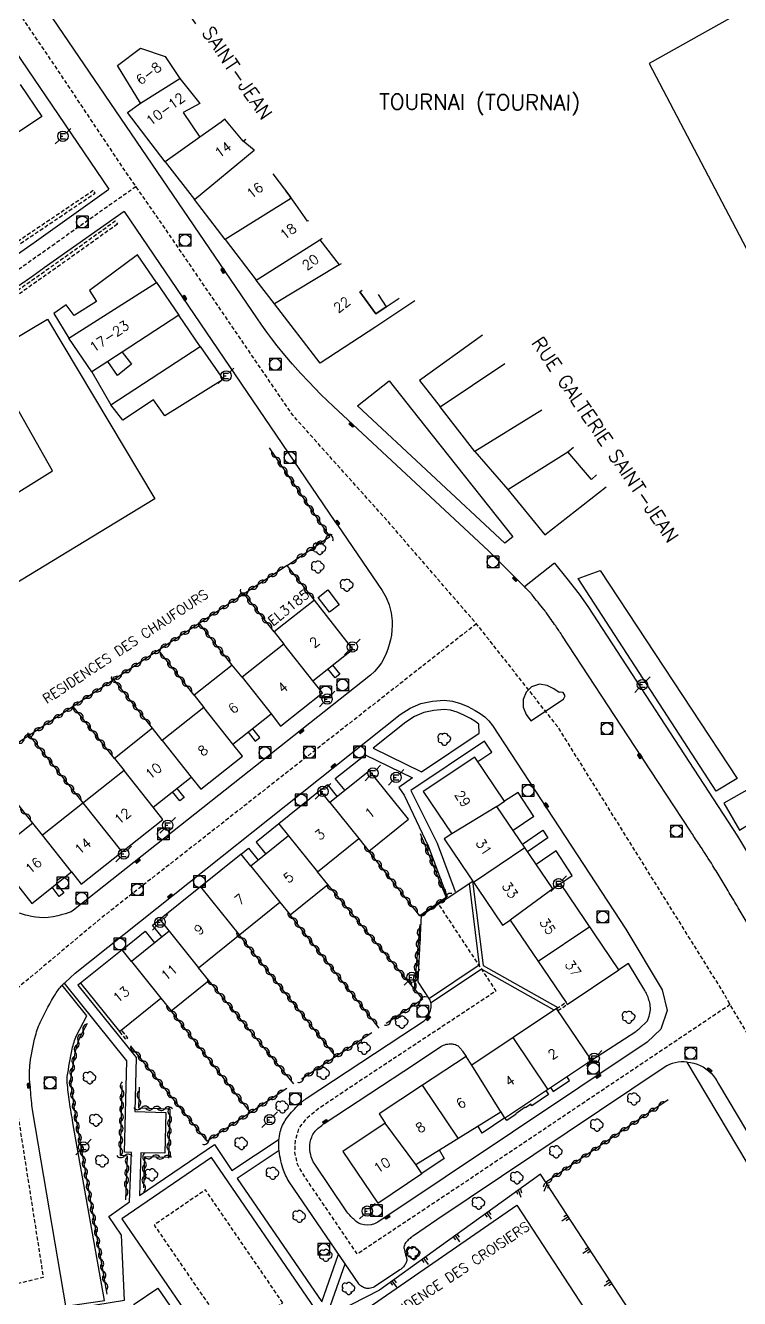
# Model space of a CAD drawing. Header units: millimetres. Extents: x 80999 to 82003, y 144000 to 145000.
# Drawn here: x 81401.1 to 81492.9, y 144109.5 to 144273.3 of the extents above; entities that cross this region are included whole.
import ezdxf
from ezdxf.enums import TextEntityAlignment as Align

# ---------------------------------------------------------------- set-up
doc = ezdxf.new("R2010")
doc.units = ezdxf.units.MM
doc.linetypes.add('DASHED', pattern=[0.75, 0.5, -0.25])
doc.layers.get('0').update_dxf_attribs({"linetype": 'CONTINUOUS'})
for name, color, linetype in [('W0001', 6, 'DASHED'), ('W0008', 7, 'CONTINUOUS'), ('W0100', 7, 'CONTINUOUS'), ('W0112', 1, 'DASHED'), ('W0211', 2, 'CONTINUOUS'), ('W0300', 7, 'CONTINUOUS'), ('W0310', 3, 'CONTINUOUS'), ('W0400', 7, 'CONTINUOUS'), ('W0420', 7, 'CONTINUOUS'), ('W0471', 7, 'CONTINUOUS'), ('W0980', 7, 'CONTINUOUS'), ('W0984', 7, 'CONTINUOUS'), ('W0989', 7, 'CONTINUOUS'), ('W0991', 7, 'CONTINUOUS'), ('W1102', 7, 'CONTINUOUS')]:
    doc.layers.add(name, color=color, linetype=linetype)
doc.styles.get("Standard").update_dxf_attribs({"font": 'romans.shx', "width": 0.85})

# ---------------------------------------------------------------- blocks, each defined once
blk = doc.blocks.new('T420')
for p, q in [((0.75, 0.75), (-0.75, 0.75)), ((-0.75, 0.75), (-0.75, -0.75)), ((0.75, 0.75), (0.75, -0.75)), ((0.75, -0.75), (-0.75, -0.75))]:
    blk.add_line(p, q)
blk.add_ellipse((0, 0), major_axis=(-0.53, 0.53), ratio=1, start_param=3.926991, end_param=10.210176)
blk = doc.blocks.new('T400')
for p, q in [((-0.15, 0.3), (0.15, 0.3)), ((-0.15, -0.25), (-0.15, 0.3)), ((-0.15, 0.15), (0.15, 0.15)), ((-0.15, 0), (0.15, 0)), ((0.15, 0.3), (0.15, -0.25)), ((-0.15, -0.15), (0.15, -0.15)), ((-0.15, -0.25), (-0.15, -0.3)), ((-0.15, -0.3), (0.15, -0.3)), ((0.15, -0.3), (0.15, -0.25))]:
    blk.add_line(p, q)
blk = doc.blocks.new('T471')
for p, q in [((-0.333334, 0.333334), (-0.333334, -0.333334)), ((-0.333334, 0.333334), (0.333334, 0.333334)), ((-0.333334, 0), (0, 0)), ((0.500001, 0.500001), (1.000002, 1.000002)), ((-0.500001, -0.500001), (-1.000002, -1.000002)), ((-0.333334, -0.333334), (0.333334, -0.333334))]:
    blk.add_line(p, q)
blk.add_ellipse((0, 0), major_axis=(0.471405, 0.471405), ratio=1, start_param=5.4977871438, end_param=11.780972451)
blk = doc.blocks.new('T300')
for p, q in [((-0.8, 0.51), (-0.86, 0.34)), ((-0.86, 0.34), (-0.86, 0.17)), ((-0.86, 0.17), (-0.74, 0.06)), ((-0.69, 0.63), (-0.8, 0.51)), ((-0.8, -0.06), (-0.74, 0.06)), ((-0.74, 0.06), (-0.69, 0.11)), ((-0.57, 0.69), (-0.69, 0.63)), ((-0.46, 0.69), (-0.57, 0.69)), ((-0.29, 0.63), (-0.46, 0.69)), ((-0.29, 0.63), (-0.17, 0.74)), ((-0.23, 0.57), (-0.29, 0.63)), ((-0.17, 0.74), (-0.06, 0.8)), ((-0.06, 0.8), (0.06, 0.8)), ((0.06, 0.8), (0.23, 0.74)), ((0.23, 0.74), (0.34, 0.63)), ((0.34, 0.63), (0.4, 0.51)), ((0.46, 0.46), (0.34, 0.46)), ((0.4, 0.51), (0.4, 0.46)), ((0.57, 0.4), (0.46, 0.46)), ((0.57, 0.4), (0.69, 0.29)), ((0.69, 0.29), (0.74, 0.17)), ((0.74, 0.06), (0.69, -0.17)), ((0.74, 0.17), (0.74, 0.06)), ((-0.8, -0.17), (-0.8, -0.06)), ((-0.8, -0.23), (-0.8, -0.17)), ((-0.74, -0.34), (-0.8, -0.23)), ((-0.69, -0.4), (-0.74, -0.34)), ((-0.51, -0.46), (-0.69, -0.4)), ((-0.4, -0.46), (-0.51, -0.46)), ((-0.4, -0.46), (-0.34, -0.46)), ((-0.34, -0.46), (-0.34, -0.4)), ((-0.34, -0.51), (-0.34, -0.46)), ((-0.29, -0.63), (-0.34, -0.51)), ((-0.17, -0.74), (-0.29, -0.63)), ((-0.06, -0.8), (-0.17, -0.74)), ((0.06, -0.8), (-0.06, -0.8)), ((0.17, -0.74), (0.06, -0.8)), ((0.23, -0.69), (0.17, -0.74)), ((0.29, -0.46), (0.23, -0.46)), ((0.29, -0.63), (0.23, -0.69)), ((0.46, -0.4), (0.29, -0.46)), ((0.34, -0.51), (0.29, -0.63)), ((0.34, -0.51), (0.34, -0.46)), ((0.57, -0.34), (0.46, -0.4)), ((0.63, -0.29), (0.57, -0.34)), ((0.69, -0.17), (0.63, -0.29))]:
    blk.add_line(p, q)
blk = doc.blocks.new('t310o')
at = {"color": 0, "linetype": 'Continuous'}
for centre, start, end in [((-0.5, 0.38), 216.8699, 323.1304), ((0.5, -0.37), 36.8699, 143.1303)]:
    blk.add_arc(centre, 0.625, start, end, dxfattribs=at)
blk = doc.blocks.new('t211o')
at = {"color": 0, "linetype": 'Continuous'}
for p, q in [((-0.29, 0.5), (-0.29, 0)), ((0, 1), (0, 0)), ((0.29, 0.5), (0.29, 0))]:
    blk.add_line(p, q, dxfattribs=at)

msp = doc.modelspace()

# ---------------------------------------------------------------- linework, layer by layer
at = {"layer": 'W0001', "flags": 128}
for points in [[(81582.16, 144000), (81582.16, 144000), (81577.27, 144009.41), (81569.66, 144017.67), (81562.22, 144027.95), (81537.26, 144071.23), (81507.14, 144121.32), (81490.04, 144150.2), (81469.61, 144183), (81459.09, 144196.33), (81447.57, 144209.65), (81435.46, 144223.18), (81419.52, 144246.52), (81414.13, 144254.27), (81404.79, 144268.28), (81390.3, 144289.56), (81382.31, 144302.98), (81379.35, 144307.87)], [(81415.31, 144252.58), (81410.05, 144248.89), (81399.99, 144241.75), (81394.27, 144237.95), (81383.53, 144231.21), (81377.31, 144228.14), (81370.79, 144227.31), (81366.46, 144223.09)], [(81459.09, 144196.33), (81410.78, 144158.42), (81399.75, 144149.18), (81387.73, 144139.49), (81396.37, 144110.53), (81403.42, 144112.27), (81400.14, 144133.22), (81399.61, 144138.66), (81398.95, 144148.53)], [(81491.74, 144147.34), (81457.74, 144124.54), (81443.77, 144115.23), (81437.02, 144125.16), (81436.08, 144126.78), (81435.75, 144128.28), (81435.81, 144129.78), (81436.3, 144131.44), (81437.37, 144132.82), (81438.96, 144134.1), (81444.24, 144137.63), (81461.61, 144149.11), (81454.22, 144160.28)]]:
    msp.add_lwpolyline(points, dxfattribs=at)
msp.add_lwpolyline([(81434.18, 144108.97), (81424.24, 144123.48), (81417.64, 144118.96), (81427.58, 144104.45)], close=True, dxfattribs=at)
at = {"layer": 'W0008'}
for p, q in [((81469.13, 144204.15), (81470.71, 144202.17)), ((81470.71, 144202.17), (81472.29, 144200.14)), ((81472.29, 144200.14), (81473.43, 144198.56)), ((81465.5, 144184.67), (81466.07, 144183.84))]:
    msp.add_line(p, q, dxfattribs=at)
for points in [[(81469.13, 144204.15), (81465.28, 144201.1), (81460.66, 144205.72), (81440.72, 144224.29), (81439.9, 144225.07), (81439.09, 144225.85), (81438.3, 144226.65), (81437.52, 144227.47), (81436.48, 144228.6), (81435.45, 144229.75), (81434.44, 144230.91), (81433.47, 144232.1), (81432.78, 144232.98), (81432.12, 144233.87), (81431.47, 144234.77), (81430.84, 144235.68), (81389.79, 144296), (81389.77, 144296.04)], [(81384.29, 144292.76), (81384.32, 144292.73), (81411.83, 144252.27)], [(81413.78, 144249.4), (81440.9, 144209.51)], [(81441.28, 144208.96), (81446.97, 144200.62), (81447.49, 144199.73), (81447.88, 144198.77), (81448.14, 144197.76), (81448.26, 144196.73), (81448.27, 144196.11), (81448.23, 144195.49), (81448.15, 144194.88), (81448.04, 144194.27), (81447.88, 144193.67), (81447.69, 144193.08), (81447.47, 144192.51), (81447.22, 144191.94), (81446.88, 144191.32), (81446.47, 144190.74), (81445.99, 144190.21), (81445.46, 144189.74), (81407.27, 144159.48), (81406.95, 144159.27), (81406.59, 144159.12), (81406.23, 144159.01), (81405.87, 144158.91), (81405.26, 144158.76), (81404.64, 144158.63), (81404.02, 144158.55), (81403.39, 144158.51), (81402.88, 144158.52), (81402.37, 144158.57), (81401.87, 144158.66), (81401.37, 144158.78)], [(81473.43, 144198.56), (81492.68, 144169.02), (81540.1, 144089.72), (81535.94, 144087.32), (81537.07, 144085.4), (81544.02, 144084.75)], [(81466.07, 144183.84), (81470.28, 144186.63), (81470.48, 144187.06), (81470.23, 144187.47), (81469.86, 144187.54), (81469.73, 144187.47), (81469.04, 144187.95), (81468.2, 144188.39), (81467.19, 144188.55), (81466.18, 144188.22), (81465.47, 144187.52), (81465.1, 144186.59), (81465.1, 144185.59), (81465.5, 144184.67)], [(81406.18, 144150.19), (81407.48, 144151.37), (81449.28, 144184.64), (81450.56, 144185.48), (81451.96, 144186.06), (81453.44, 144186.39), (81454.94, 144186.5), (81456, 144186.39), (81457.03, 144186.09), (81458, 144185.67), (81458.92, 144185.18), (81459.55, 144184.8), (81460.15, 144184.36), (81460.7, 144183.85), (81461.17, 144183.26), (81478.29, 144157.02), (81482.99, 144149.23), (81483.64, 144146.56), (81482.79, 144144.16), (81481.04, 144142.49), (81446.4, 144119.33), (81446, 144119.12), (81445.56, 144118.99), (81445.11, 144118.94), (81444.65, 144118.97), (81444.28, 144119.06), (81443.93, 144119.22), (81443.61, 144119.43), (81443.34, 144119.7)], [(81486.18, 144139.92), (81486.61, 144139.88), (81487.04, 144139.79), (81487.46, 144139.67), (81487.86, 144139.51), (81488.25, 144139.31), (81488.61, 144139.08), (81488.95, 144138.81), (81489.27, 144138.52), (81489.55, 144138.2), (81489.8, 144137.86), (81490.02, 144137.5), (81490.24, 144137.14), (81531.17, 144068.38)]]:
    msp.add_lwpolyline(points, dxfattribs=at)
at = {"layer": 'W0008', "flags": 128}
for points in [[(81383.16, 144233.06), (81394.32, 144240.1), (81396.88, 144241.74), (81399.63, 144243.6), (81402.2, 144245.41), (81411.83, 144252.27)], [(81440.59, 144191.01), (81441.52, 144189.84), (81440.91, 144189.37), (81439.99, 144190.53)], [(81429.72, 144182.39), (81430.64, 144181.23), (81431.23, 144181.69), (81430.31, 144182.86)], [(81459.28, 144178.59), (81461.08, 144179.8), (81460.14, 144181.24), (81450.66, 144174.89), (81454.06, 144168.12), (81456.37, 144161.89)], [(81440.92, 144176.41), (81444.76, 144179.48), (81450.87, 144176.49), (81449.09, 144175.25), (81449.78, 144174.27), (81452.9, 144167.75), (81455.34, 144161.21)], [(81420.58, 144175.15), (81421.5, 144173.99), (81420.93, 144173.53), (81420, 144174.7)], [(81438.99, 144174.87), (81439.94, 144175.64)], [(81439.93, 144175.66), (81441.19, 144174.08)], [(81440.9, 144176.43), (81442.16, 144174.86)], [(81466.48, 144171.53), (81464.45, 144174.64), (81462.72, 144173.49)], [(81433.68, 144170.6), (81430.75, 144168.24), (81431.99, 144166.7)], [(81466.48, 144171.53), (81463.82, 144169.73)], [(81465.01, 144167.98), (81467.63, 144169.76), (81468.28, 144168.77), (81465.67, 144167)], [(81428.83, 144166.7), (81429.79, 144167.47), (81431.03, 144165.93)], [(81469.89, 144162.9), (81471.42, 144163.95), (81469.36, 144167.12), (81466.78, 144165.37)], [(81405.08, 144162.87), (81406.01, 144161.71), (81405.43, 144161.25), (81404.51, 144162.42)], [(81458.16, 144162.89), (81459.44, 144152.39), (81453.04, 144148.1)], [(81458.6, 144163.2), (81459.96, 144152.36), (81469.56, 144146.94)], [(81417.4, 144157.56), (81418.64, 144156.01)], [(81417.43, 144157.53), (81418.37, 144158.29)], [(81413.51, 144154.38), (81416.49, 144156.78)], [(81416.48, 144156.79), (81417.7, 144155.26)], [(81469.09, 144146.63), (81459.75, 144151.9), (81453.26, 144147.55)], [(81406.3, 144108.36), (81406.41, 144108.38), (81406.46, 144108.11), (81413.82, 144109.28), (81413.43, 144117.67), (81411.81, 144120.07), (81414.49, 144121.95), (81414.73, 144128.31), (81413.83, 144128.36), (81414.11, 144140.11), (81406.09, 144150.11)], [(81408.17, 144150.09), (81407.84, 144149.85), (81415.32, 144140.52), (81415.14, 144133.56), (81419.16, 144133.43), (81419, 144128.19), (81415.93, 144128.26), (81415.75, 144122.78), (81425.4, 144129.32), (81427.64, 144125.98), (81433.7, 144130.03)], [(81486.18, 144139.92), (81485.79, 144139.96), (81485.41, 144139.95), (81485.02, 144139.92), (81484.64, 144139.84), (81484.27, 144139.74), (81483.91, 144139.6), (81483.57, 144139.43), (81483.24, 144139.23)], [(81468.6, 144136.65), (81468.94, 144136.13), (81471.06, 144137.56), (81470.72, 144138.07)], [(81468.01, 144136.26), (81468.36, 144135.75), (81466.23, 144134.32), (81466.09, 144134.5), (81465.41, 144134.05), (81465.36, 144134.13), (81464.14, 144133.29), (81464.18, 144133.22), (81462.98, 144132.42), (81462.76, 144132.75), (81459.83, 144130.8), (81459.27, 144131.71)], [(81433.72, 144128.56), (81428.31, 144124.97), (81439.22, 144109.1), (81441.37, 144115.22)], [(81454.29, 144128.62), (81454.96, 144127.53), (81452.05, 144125.61)], [(81402.51, 144082.05), (81411.32, 144087.97), (81426.47, 144098.65), (81426.72, 144098.31), (81440.26, 144107.56), (81440.07, 144107.86), (81442.22, 144113.97)]]:
    msp.add_lwpolyline(points, dxfattribs=at)
for points in [[(81413.78, 144249.4), (81403.51, 144242.12, 0.000294), (81402.55, 144241.44, -0.000311), (81401.65, 144240.79, -0.006152), (81400.79, 144240.21, -0.005947), (81399.9, 144239.62), (81388.39, 144232.27, -0.00667), (81388.14, 144232.12, -0.000565), (81385.21, 144230.36, -0.000399), (81383.72, 144229.47, -0.001008), (81383.13, 144229.12, -0.006225), (81382.08, 144228.52, -0.005647), (81380.91, 144227.88), (81374.27, 144224.37), (81368.07, 144221.33)], [(81535.94, 144087.32), (81520.71, 144112.85), (81497.03, 144152.67), (81492.75, 144159.8, -0.001909), (81491.6, 144161.73, 0.00212), (81490.56, 144163.48, 0.005742), (81489.5, 144165.2, 0.003954), (81487.91, 144167.68, 0.000059), (81486.9, 144169.21, 0.000219), (81486.63, 144169.63), (81479.47, 144180.54), (81470.08, 144194.87, 0.00653), (81469.28, 144196.05, 0.004525), (81468.09, 144197.72, 0.011459), (81467.79, 144198.12, 0.002274), (81466.23, 144200.08, 0.01687), (81465.98, 144200.37, 0.00615), (81465.26, 144201.12)], [(81483.24, 144139.23), (81454.01, 144119.64), (81450.98, 144117.58, 0.024593), (81450.67, 144117.35, 0.014951), (81450.21, 144116.94, 0.10701), (81449.82, 144116.37, 0.159503), (81449.78, 144115.9, 0.003301), (81449.87, 144115.57, 0.002479), (81449.98, 144115.13, 0.0028), (81450.05, 144114.89, -0.00345), (81450.11, 144114.69, -0.134326), (81450.11, 144114.28, -0.099607), (81449.86, 144113.8, -0.032951), (81449.52, 144113.42, -0.047121), (81449.25, 144113.2), (81445.96, 144111.02, -0.05108), (81445.8, 144110.94, -0.024188), (81445.46, 144110.82, -0.091576), (81445.1, 144110.79, -0.073502), (81444.68, 144110.89, -0.062616), (81444.23, 144111.13, -0.087198), (81443.97, 144111.4), (81435.02, 144124.54, -0.07404), (81434.2, 144126.26, -0.054035), (81433.69, 144128.81, -0.082788), (81433.86, 144130.94, -0.096439), (81434.64, 144132.61, -0.036042), (81436.06, 144134.29, -0.053388), (81437.21, 144135.24), (81449.51, 144143.37), (81452.38, 144145.25, 0.048042), (81452.43, 144145.29, 0.009126), (81452.67, 144145.53, 0.083648), (81452.92, 144145.92, 0.040308), (81453.24, 144146.81, 0.089926), (81453.27, 144147.24, 0.057331), (81453.13, 144147.91), (81451.61, 144150.26), (81452.04, 144158.84), (81458.61, 144163.19)], [(81401.37, 144158.78, -0.037161), (81400.31, 144159.1, -0.039429)], [(81473.87, 144140.17), (81479.57, 144143.88, 0.046272), (81480.01, 144144.22), (81481.09, 144145.26), (81481.29, 144145.82, 0.146297), (81481.38, 144147.54), (81481.33, 144147.73, 0.075959), (81480.76, 144149.13), (81478.66, 144152.61), (81477.42, 144151.8)], [(81406.31, 144108.3), (81402.05, 144133.54, -0.015357), (81401.9, 144134.66, -0.006339), (81401.64, 144137.38, -0.05098), (81401.7, 144139.81, -0.034543), (81402.38, 144143.32, -0.04602), (81403.1, 144145.28, -0.024839), (81404.94, 144148.68, -0.052448), (81405.82, 144149.84, -0.018708), (81406.18, 144150.19, -0.001717)], [(81406.27, 144108.51), (81411.24, 144109.27), (81407.2, 144132.1, -0.007824), (81406.76, 144134.83, -0.008856), (81406.45, 144137.26, -0.064121), (81406.47, 144138.06, -0.014202), (81407.1, 144141.61, -0.052995), (81407.67, 144143.37), (81408.99, 144145.89), (81405.81, 144149.82)], [(81443.34, 144119.7, -0.073758), (81442.32, 144120.8), (81438.22, 144126.93, -0.078275), (81437.85, 144127.72, -0.056431), (81437.65, 144128.92, -0.116219), (81437.9, 144130.29, -0.116061), (81438.74, 144131.41, -0.005652), (81439.35, 144131.91, -0.022157), (81439.51, 144132.03), (81451.25, 144139.75), (81454.53, 144141.92, -0.086), (81455.21, 144142.22, -0.084725), (81455.95, 144142.27, -0.079786), (81456.52, 144142.12, -0.10607), (81456.89, 144141.85, -0.011048), (81457.19, 144141.5, -0.025525), (81457.31, 144141.34), (81457.75, 144140.67)], [(81531.09, 144000), (81531.65, 144000.48), (81552.97, 144018.58), (81551.48, 144020), (81552.29, 144020.84, 0.050591), (81552.75, 144021.53, 0.042832), (81553.55, 144023.39, 0.077116), (81553.73, 144024.5, 0.065439), (81553.51, 144026.32, 0.069792), (81552.86, 144027.92), (81550.82, 144031.41), (81486.19, 144139.92)]]:
    msp.add_lwpolyline(points, format="xyb", dxfattribs=at)
for points in [[(81443.79, 144224.37), (81447.85, 144227.59), (81452.41, 144221.83), (81463.75, 144207.53), (81462.75, 144206.71)], [(81459.39, 144183.42), (81458.88, 144183.79), (81458.32, 144184.13), (81457.47, 144184.58), (81456.62, 144184.95), (81455.77, 144185.2), (81454.92, 144185.29), (81453.61, 144185.19), (81452.33, 144184.9), (81451.12, 144184.4), (81449.99, 144183.67), (81445.81, 144180.34), (81452.03, 144177.26), (81459.46, 144182.26)], [(81438.35, 144108.19), (81425.02, 144127.65), (81413.47, 144119.74), (81426.8, 144100.28)], [(81425.77, 144099.65), (81416.64, 144093.21), (81416.32, 144103.57), (81415.3, 144103.52), (81415.06, 144108.78), (81418.11, 144110.85)]]:
    msp.add_lwpolyline(points, close=True, dxfattribs=at)
at = {"layer": 'W0100'}
for p, q in [((81412.92, 144268.17), (81415.87, 144270.4)), ((81415.87, 144270.4), (81419.05, 144269.34)), ((81419.05, 144269.34), (81420.93, 144266.5)), ((81415.88, 144263.31), (81412.92, 144268.17)), ((81400.4, 144265.72), (81403.19, 144261.6)), ((81415.88, 144263.31), (81420.93, 144266.5)), ((81420.93, 144266.5), (81423.51, 144263.3)), ((81414.2, 144262.12), (81415.88, 144263.31)), ((81419.07, 144255.78), (81414.2, 144262.12)), ((81423.51, 144263.3), (81421.38, 144262.11)), ((81421.38, 144262.11), (81423.51, 144258.96)), ((81403.19, 144261.6), (81392.81, 144254.68)), ((81426.25, 144260.9), (81423.51, 144258.96)), ((81426.75, 144261.26), (81426.25, 144260.9)), ((81429.1, 144258.42), (81426.75, 144261.26)), ((81423.51, 144258.96), (81419.07, 144255.78)), ((81429.1, 144258.42), (81429.44, 144258.69)), ((81422.81, 144250.91), (81430.52, 144257.26)), ((81430.52, 144257.26), (81429.1, 144258.42)), ((81430.54, 144257.27), (81430.52, 144257.26)), ((81419.07, 144255.78), (81422.81, 144250.91)), ((81432.91, 144254.24), (81435.2, 144251.18)), ((81426.77, 144245.76), (81422.81, 144250.91)), ((81434.97, 144250.89), (81426.77, 144245.76)), ((81435.2, 144251.18), (81434.97, 144250.89)), ((81435.87, 144250.29), (81435.2, 144251.18)), ((81437.37, 144248.12), (81435.87, 144250.29)), ((81437.5, 144248.2), (81437.37, 144248.12)), ((81426.77, 144245.76), (81430.77, 144240.56)), ((81430.77, 144240.56), (81438.97, 144245.74)), ((81438.97, 144245.74), (81439.24, 144245.94)), ((81438.97, 144245.74), (81441.44, 144242.53)), ((81415.5, 144243.79), (81409.31, 144239.22)), ((81417.94, 144240.24), (81415.5, 144243.79)), ((81441.44, 144242.53), (81433.13, 144237.49)), ((81441.44, 144242.53), (81441.72, 144242.71)), ((81433.13, 144237.49), (81430.77, 144240.56)), ((81406.69, 144233.08), (81417.94, 144240.24)), ((81409.31, 144239.22), (81410.23, 144237.82)), ((81417.94, 144240.24), (81420.82, 144236.04)), ((81444.11, 144239.05), (81446.15, 144236.2)), ((81406.33, 144237.38), (81404.73, 144236.27)), ((81407.37, 144236), (81406.33, 144237.38)), ((81410.23, 144237.82), (81407.37, 144236)), ((81438.99, 144229.86), (81433.13, 144237.49)), ((81451.15, 144237.89), (81446.16, 144234.55)), ((81447.5, 144237.11), (81449.16, 144238.23)), ((81404.73, 144236.27), (81406.69, 144233.08)), ((81420.82, 144236.04), (81413.51, 144231.27)), ((81423.58, 144232.01), (81420.82, 144236.04)), ((81446.15, 144236.2), (81447.5, 144237.11)), ((81446.16, 144234.55), (81438.99, 144229.86)), ((81409.63, 144228.74), (81406.69, 144233.08)), ((81459.89, 144233.45), (81451.75, 144227.63)), ((81413.51, 144231.27), (81411.67, 144230.07)), ((81412.05, 144224.49), (81423.58, 144232.01)), ((81423.58, 144232.01), (81426.51, 144227.75)), ((81411.67, 144230.07), (81409.63, 144228.74)), ((81454.43, 144224.25), (81462.75, 144229.84)), ((81409.63, 144228.74), (81412.05, 144224.49)), ((81426.51, 144227.75), (81419.01, 144223.08)), ((81451.75, 144227.63), (81454.43, 144224.25)), ((81413.62, 144222.53), (81412.05, 144224.49)), ((81417.57, 144225.16), (81413.62, 144222.53)), ((81419.01, 144223.08), (81417.57, 144225.16)), ((81458.87, 144218.48), (81454.43, 144224.25)), ((81467.5, 144223.8), (81458.87, 144218.48)), ((81458.87, 144218.48), (81463.14, 144213.6)), ((81463.14, 144213.6), (81470.84, 144218.46)), ((81470.84, 144218.46), (81471.59, 144219.06)), ((81473.87, 144214.91), (81470.84, 144218.46)), ((81474.52, 144215.48), (81473.87, 144214.91)), ((81463.14, 144213.6), (81467.89, 144207.79)), ((81467.89, 144207.79), (81475.77, 144213.95)), ((81472.19, 144202.14), (81475.01, 144203.19)), ((81489.94, 144174.79), (81472.19, 144202.14))]:
    msp.add_line(p, q, dxfattribs=at)
for points in [[(81496.01, 144276.69), (81481.29, 144268.42), (81509.8, 144214.12), (81551.79, 144236.14), (81556.96, 144226.33), (81559.94, 144227.86), (81560.73, 144226.32), (81561.28, 144226.6), (81562.24, 144224.66), (81572.99, 144230.32), (81571.4, 144233.68), (81563.03, 144229.54), (81557.48, 144239.61), (81552.22, 144237.06), (81548.84, 144243.67), (81556.93, 144247.7), (81564.04, 144232.92), (81611.34, 144256.62), (81601.45, 144276.22), (81554.6, 144252.66), (81554.6, 144252.15), (81546.53, 144248.03), (81507.73, 144323.42)], [(81435.21, 144251.19), (81435.2, 144251.18), (81434.57, 144252.03)], [(81435.89, 144250.31), (81435.87, 144250.29), (81435.2, 144251.18), (81435.21, 144251.19)], [(81446.46, 144238.71), (81447.5, 144237.11), (81446.15, 144236.2), (81444.11, 144239.05), (81444.38, 144239.26)], [(81403.94, 144235.52), (81417.75, 144212.43), (81396.57, 144199.54), (81391.4, 144207.83), (81404.56, 144216.03), (81396.13, 144230.91), (81403.94, 144235.52)], [(81413.51, 144231.27), (81414.71, 144229.72), (81412.91, 144228.3), (81411.67, 144230.07)], [(81475.01, 144203.19), (81492.62, 144176.42), (81489.94, 144174.79)], [(81502.09, 144175.46), (81500.28, 144178.56), (81490.91, 144173.26), (81492.93, 144169.79), (81502.09, 144175.46)]]:
    msp.add_lwpolyline(points, dxfattribs=at)
at = {"layer": 'W0100', "flags": 128}
for points in [[(81439.96, 144200.69), (81441.45, 144198.78), (81440.21, 144197.81), (81438.72, 144199.72)], [(81434.32, 144193.72), (81428.94, 144189.45), (81427.69, 144191.02), (81422.8, 144187.13), (81424.04, 144185.57), (81418.67, 144181.31), (81417.42, 144182.88), (81412.54, 144179), (81413.78, 144177.44), (81403.28, 144169.12), (81402.04, 144170.68), (81396.93, 144166.63), (81401.9, 144160.35), (81407.02, 144164.41), (81408.26, 144162.83), (81418.76, 144171.16), (81417.52, 144172.72), (81422.4, 144176.6), (81423.65, 144175.03), (81429.02, 144179.28), (81427.77, 144180.85), (81432.67, 144184.74), (81433.91, 144183.17), (81439.3, 144187.43), (81438.06, 144189), (81443.19, 144193.08), (81438.26, 144199.36), (81434.33, 144196.27), (81433.08, 144195.29)]]:
    msp.add_lwpolyline(points, close=True, dxfattribs=at)
for points in [[(81458.89, 144179.17), (81452.24, 144174.74), (81455.93, 144169.29), (81454.92, 144168.64), (81462.44, 144157.53), (81463.43, 144158.19), (81470.61, 144147.61), (81470.78, 144147.35), (81477.42, 144151.8), (81469.89, 144162.9), (81468.9, 144162.23), (81461.73, 144172.82), (81462.72, 144173.49), (81458.89, 144179.18)], [(81408.17, 144150.09), (81413.17, 144143.85), (81418.51, 144148.17), (81419.83, 144146.54), (81424.68, 144150.45), (81423.36, 144152.08), (81433.81, 144160.51), (81435.12, 144158.88), (81439.97, 144162.79), (81438.65, 144164.42), (81443.96, 144168.7), (81445.27, 144167.08), (81450.37, 144171.19), (81445.35, 144177.41), (81440.24, 144173.32), (81438.99, 144174.87), (81433.68, 144170.6), (81434.92, 144169.05), (81430.06, 144165.16), (81428.83, 144166.7), (81418.37, 144158.29), (81419.58, 144156.77), (81414.72, 144152.87), (81413.51, 144154.38), (81408.17, 144150.08)], [(81446.39, 144121.77), (81452.05, 144125.61), (81451.28, 144126.76), (81462.22, 144133.53), (81462.72, 144132.73), (81473.87, 144140.17), (81469.38, 144146.83), (81458.51, 144139.54), (81457.75, 144140.67), (81452.16, 144136.96), (81446.58, 144133.26), (81447.37, 144132.09), (81441.92, 144128.44), (81446.4, 144121.79)]]:
    msp.add_lwpolyline(points, dxfattribs=at)
at = {"layer": 'W0112', "flags": 128}
for points in [[(81409.82, 144252.07), (81386.86, 144236.58), (81387.08, 144236.24), (81410.04, 144251.74)], [(81412.92, 144247.76), (81406.48, 144243.15), (81400.37, 144238.83), (81379.89, 144225.67), (81376.18, 144224.76), (81376.06, 144225.24), (81379.69, 144226.14), (81400.09, 144239.24), (81406.19, 144243.56), (81412.63, 144248.17)]]:
    msp.add_lwpolyline(points, close=True, dxfattribs=at)
for points in [[(81469.38, 144146.83), (81470.61, 144147.61)], [(81469.55, 144146.57), (81470.78, 144147.35)], [(81413.17, 144143.85), (81413.97, 144142.84), (81414.24, 144143.06), (81413.44, 144144.07)]]:
    msp.add_lwpolyline(points, dxfattribs=at)
at = {"layer": 'W0211', "flags": 128}
msp.add_lwpolyline([(81541.94, 144011.2), (81467.35, 144125.51), (81446.61, 144110.58), (81441.17, 144107.79), (81426.81, 144097.6), (81420.67, 144091.83), (81391.19, 144073.41), (81394.34, 144072.38), (81423.27, 144091.76), (81427.85, 144096.33), (81464.28, 144121.53), (81538.29, 144008.1)], dxfattribs=at)
at = {"layer": 'W0310', "flags": 128}
for points in [[(81438.26, 144199.36), (81434.74, 144203.84), (81440.23, 144207.57), (81432.47, 144218.99)], [(81434.74, 144203.84), (81390.85, 144174.9)], [(81433.08, 144195.29), (81429.2, 144200.19)], [(81427.69, 144191.02), (81423.44, 144196.39)], [(81422.8, 144187.13), (81418.2, 144192.93)], [(81417.42, 144182.88), (81412.46, 144189.15)], [(81412.54, 144179), (81407.23, 144185.7)], [(81408.53, 144173.28), (81401.62, 144182)], [(81402.04, 144170.68), (81396.01, 144178.3)], [(81451.86, 144169.35), (81455.21, 144161.12), (81451.82, 144158.77), (81445.27, 144167.08)], [(81451.08, 144149.4), (81439.97, 144162.79)], [(81446.57, 144144.3), (81435.12, 144158.88)], [(81451.81, 144157.65), (81451.08, 144149.4), (81452.17, 144147.97), (81447.49, 144144.88)], [(81441.02, 144140.63), (81428.58, 144156.29)], [(81435.62, 144137.14), (81424.68, 144150.45)], [(81430.05, 144133.46), (81419.83, 144146.54)], [(81445.65, 144143.71), (81436.6, 144137.72)], [(81434.72, 144136.54), (81424.45, 144129.76), (81414.66, 144141.99)], [(81414, 144122.22), (81414.21, 144127.84), (81413.31, 144127.89), (81413.53, 144136.92)], [(81415.72, 144136.69), (81415.65, 144134.05), (81419.68, 144133.91), (81419.48, 144127.67), (81416.42, 144127.75), (81416.28, 144123.75)], [(81483.74, 144135.07), (81468.04, 144124.46)]]:
    msp.add_lwpolyline(points, dxfattribs=at)
msp.add_lwpolyline([(81411.6, 144110.08), (81407.69, 144132.18, -0.007824), (81407.26, 144134.9, -0.008856), (81406.95, 144137.31, -0.064121), (81406.96, 144137.98, -0.014202), (81407.59, 144141.5, -0.052479), (81408.12, 144143.16), (81409.06, 144144.95)], format="xyb", dxfattribs=at)
at = {"layer": 'W1102', "flags": 128}
for points in [[(81438.06, 144189), (81434.32, 144193.72)], [(81428.94, 144189.45), (81432.67, 144184.74)], [(81427.77, 144180.85), (81424.04, 144185.57)], [(81418.67, 144181.31), (81422.4, 144176.6)], [(81417.52, 144172.72), (81413.78, 144177.44)], [(81413.51, 144166.99), (81408.53, 144173.28)], [(81440.24, 144173.32), (81443.96, 144168.7)], [(81461.73, 144172.82), (81455.93, 144169.29)], [(81407.02, 144164.41), (81403.28, 144169.12)], [(81434.92, 144169.05), (81438.65, 144164.42)], [(81465.32, 144167.52), (81458.71, 144163.05)], [(81430.06, 144165.16), (81433.81, 144160.51)], [(81423.59, 144162.49), (81428.58, 144156.29)], [(81468.9, 144162.23), (81463.43, 144158.19)], [(81473.66, 144157.35), (81467.04, 144152.87)], [(81419.58, 144156.77), (81423.36, 144152.08)], [(81414.72, 144152.87), (81418.51, 144148.17)], [(81468.29, 144136.45), (81463.83, 144143.11)], [(81462.22, 144133.53), (81458.51, 144139.54)], [(81456.75, 144130.15), (81452.16, 144136.96)], [(81451.28, 144126.76), (81447.37, 144132.09)]]:
    msp.add_lwpolyline(points, dxfattribs=at)

# ---------------------------------------------------------------- block references
at = {"layer": 'W0211'}
for p, rotation in [((81468.17, 144124.26), 159.3485344174279), ((81464.51, 144123.46), 198.6443177436716), ((81460.45, 144120.54), 215.744775665447), ((81470.9, 144120.07), 123.1230177384635), ((81456.39, 144117.62), 215.7447756655604), ((81473.63, 144115.89), 123.1230177383675), ((81452.33, 144114.7), 215.744775666264), ((81448.27, 144111.78), 215.7447756655724), ((81476.36, 144111.7), 123.1230177384635)]:
    msp.add_blockref('t211o', p, dxfattribs=dict(at, rotation=rotation))
at = {"layer": 'W0300'}
for p in [(81438.95, 144206.01), (81438.72, 144203.63), (81442.44, 144201.29), (81455, 144181.47), (81449.51, 144145.07), (81478.7, 144145.7), (81444.67, 144141.71), (81439.41, 144138.47), (81409.37, 144137.9), (81479.36, 144135.17), (81434.15, 144134.15), (81410.18, 144132.45), (81474.6, 144131.81), (81428.88, 144129.46), (81469.35, 144128.38), (81410.98, 144127.19), (81417.35, 144125.42), (81432.91, 144125.61), (81464.32, 144125.04), (81459.38, 144121.77), (81436.33, 144120.07), (81450.92, 144115.41), (81451.05, 144115.3), (81439.74, 144115.05), (81442.67, 144110.8)]:
    msp.add_blockref('T300', p, dxfattribs=at)
at = {"layer": 'W0310'}
for p, rotation in [((81433.31, 144217.75), 304.2124742566378), ((81434.15, 144216.5), 304.2124742566378), ((81435, 144215.26), 304.2124742566378), ((81435.84, 144214.02), 304.2124742566378), ((81436.68, 144212.78), 304.2124742566378), ((81437.53, 144211.54), 304.2124742566378), ((81438.37, 144210.3), 304.2124742566378), ((81439.21, 144209.06), 304.2124742566378), ((81439.7, 144207.21), 34.21247425681983), ((81440.06, 144207.82), 304.2124742566378), ((81437.22, 144205.53), 34.21247425681983), ((81438.46, 144206.37), 34.21247425681983), ((81435.98, 144204.68), 34.21247425681983), ((81432.23, 144202.19), 213.4042964378076), ((81433.49, 144203.02), 213.4042964378076), ((81435.66, 144202.66), 308.1405198412802), ((81429.73, 144200.54), 213.4042964378076), ((81430.98, 144201.36), 213.4042964378076), ((81436.59, 144201.48), 308.1405198412802), ((81437.52, 144200.3), 308.1405198412802), ((81427.22, 144198.89), 213.4042964378076), ((81428.48, 144199.71), 213.4042964378076), ((81429.36, 144199.99), 128.3961165065431), ((81430.29, 144198.81), 128.3961165065431), ((81424.72, 144197.23), 213.4042964378076), ((81425.97, 144198.06), 213.4042964378076), ((81431.22, 144197.64), 128.3961165065431), ((81422.22, 144195.58), 213.4042964378076), ((81423.47, 144196.41), 213.4042964378076), ((81423.97, 144195.72), 128.3961165065599), ((81432.15, 144196.46), 128.3961165065431), ((81419.71, 144193.93), 213.4042964378076), ((81420.96, 144194.76), 213.4042964378076), ((81424.9, 144194.54), 128.3961165065599), ((81417.21, 144192.28), 213.4042964378076), ((81418.46, 144193.11), 213.4042964378076), ((81425.83, 144193.37), 128.3961165065599), ((81426.76, 144192.19), 128.3961165065599), ((81414.7, 144190.63), 213.4042964378076), ((81415.95, 144191.45), 213.4042964378076), ((81419.07, 144191.84), 128.3961165066206), ((81420, 144190.66), 128.3961165066206), ((81412.2, 144188.98), 213.4042964378076), ((81413.45, 144189.8), 213.4042964378076), ((81420.93, 144189.48), 128.3961165066206), ((81410.95, 144188.15), 213.4042964378076), ((81412.77, 144188.75), 128.3961165066149), ((81413.7, 144187.58), 128.3961165066149), ((81421.86, 144188.31), 128.3961165066206), ((81408.44, 144186.5), 213.4042964378076), ((81409.69, 144187.33), 213.4042964378076), ((81414.63, 144186.4), 128.3961165066149), ((81405.94, 144184.85), 213.4042964378076), ((81407.19, 144185.67), 213.4042964378076), ((81407.88, 144184.88), 128.3961165066164), ((81415.56, 144185.23), 128.3961165066149), ((81416.49, 144184.05), 128.3961165066149), ((81403.43, 144183.2), 213.4042964378076), ((81404.68, 144184.02), 213.4042964378076), ((81408.81, 144183.71), 128.3961165066164), ((81409.74, 144182.53), 128.3961165066164), ((81400.93, 144181.54), 213.4042964378076), ((81402.01, 144181.51), 128.3961165066109), ((81402.18, 144182.37), 213.4042964378076), ((81410.68, 144181.36), 128.3961165066164), ((81402.94, 144180.33), 128.3961165066109), ((81403.87, 144179.16), 128.3961165066109), ((81411.61, 144180.18), 128.3961165066164), ((81404.8, 144177.98), 128.3961165066109), ((81405.74, 144176.8), 128.3961165066109), ((81406.67, 144175.63), 128.3961165066109), ((81407.6, 144174.45), 128.3961165066109), ((81401.11, 144171.86), 128.3961165066374), ((81452.43, 144167.96), 292.1339032870172), ((81445.32, 144167.02), 128.2302934721633), ((81452.99, 144166.57), 292.1339032870172), ((81446.25, 144165.84), 128.2302934721633), ((81447.18, 144164.66), 128.2302934721633), ((81453.56, 144165.18), 292.1339032870172), ((81448.1, 144163.48), 128.2302934721633), ((81454.12, 144163.79), 292.1339032870172), ((81440.54, 144162.1), 129.673087651532), ((81449.03, 144162.31), 128.2302934721633), ((81449.96, 144161.13), 128.2302934721633), ((81454.69, 144162.4), 292.1339032870172), ((81441.5, 144160.94), 129.673087651532), ((81442.46, 144159.79), 129.673087651532), ((81450.89, 144159.95), 128.2302934721633), ((81453.88, 144160.2), 214.7139754020151), ((81455.12, 144161.05), 214.7139754020151), ((81435.46, 144158.46), 128.1514463496094), ((81443.42, 144158.63), 129.673087651532), ((81452.65, 144159.35), 214.7139754020151), ((81436.38, 144157.28), 128.1514463496094), ((81437.31, 144156.1), 128.1514463496094), ((81444.38, 144157.48), 129.673087651532), ((81445.33, 144156.33), 129.673087651532), ((81451.67, 144156.15), 264.9660131702496), ((81428.89, 144155.9), 128.4407559298032), ((81429.83, 144154.73), 128.4407559298032), ((81438.24, 144154.92), 128.1514463496094), ((81446.29, 144155.17), 129.673087651532), ((81451.54, 144154.66), 264.9660131702496), ((81430.76, 144153.55), 128.4407559298032), ((81439.16, 144153.74), 128.1514463496094), ((81447.25, 144154.02), 129.673087651532), ((81448.21, 144152.86), 129.673087651532), ((81451.41, 144153.16), 264.9660131702496), ((81431.69, 144152.38), 128.4407559298032), ((81432.62, 144151.2), 128.4407559298032), ((81440.09, 144152.56), 128.1514463496094), ((81441.01, 144151.38), 128.1514463496094), ((81449.16, 144151.71), 129.673087651532), ((81451.28, 144151.67), 264.9660131702496), ((81425.14, 144149.89), 129.419557474025), ((81433.56, 144150.03), 128.4407559298032), ((81441.94, 144150.2), 128.1514463496094), ((81450.12, 144150.55), 129.673087651532), ((81451.15, 144150.18), 264.9660131702496), ((81426.1, 144148.73), 129.419557474025), ((81434.49, 144148.85), 128.4407559298032), ((81442.87, 144149.02), 128.1514463496094), ((81443.79, 144147.84), 128.1514463496094), ((81451.52, 144148.83), 307.432074874943), ((81419.89, 144146.46), 128.0024210765085), ((81427.05, 144147.57), 129.419557474025), ((81428, 144146.41), 129.419557474025), ((81435.42, 144147.68), 128.4407559298032), ((81436.35, 144146.5), 128.4407559298032), ((81444.72, 144146.66), 128.1514463496094), ((81450.56, 144146.91), 213.4318334953501), ((81451.82, 144147.74), 213.4318334953501), ((81420.82, 144145.28), 128.0024210765085), ((81428.95, 144145.25), 129.419557474025), ((81437.29, 144145.33), 128.4407559298032), ((81445.65, 144145.48), 128.1514463496094), ((81448.06, 144145.26), 213.4318334953501), ((81449.31, 144146.09), 213.4318334953501), ((81408.53, 144143.94), 62.17706732269873), ((81421.74, 144144.1), 128.0024210765085), ((81429.91, 144144.09), 129.419557474025), ((81430.86, 144142.94), 129.419557474025), ((81438.22, 144144.15), 128.4407559298032), ((81439.15, 144142.98), 128.4407559298032), ((81407.89, 144142.59), 70.50004131505476), ((81422.66, 144142.91), 128.0024210765085), ((81423.59, 144141.73), 128.0024210765085), ((81431.81, 144141.78), 129.419557474025), ((81440.08, 144141.8), 128.4407559298032), ((81443.14, 144142.05), 213.5043469157513), ((81444.39, 144142.88), 213.5043469157513), ((81407.24, 144139.66), 79.98467570390767), ((81407.52, 144141.14), 78.61953968952629), ((81415.26, 144141.23), 128.6923140596421), ((81416.2, 144140.06), 128.6923140596421), ((81424.51, 144140.55), 128.0024210765085), ((81432.76, 144140.62), 129.419557474025), ((81440.64, 144140.4), 213.5043469157513), ((81441.89, 144141.23), 213.5043469157513), ((81406.99, 144138.18), 81.34981171828903), ((81417.14, 144138.89), 128.6923140596421), ((81425.43, 144139.37), 128.0024210765085), ((81426.36, 144138.19), 128.0024210765085), ((81433.72, 144139.46), 129.419557474025), ((81434.67, 144138.3), 129.419557474025), ((81438.14, 144138.74), 213.5043469157513), ((81439.39, 144139.57), 213.5043469157513), ((81407.02, 144136.69), 96.72939500653456), ((81413.52, 144136.37), 88.61614153643731), ((81418.08, 144137.72), 128.6923140596421), ((81419.01, 144136.55), 128.6923140596421), ((81427.28, 144137), 128.0024210765085), ((81436.89, 144137.91), 213.5043469157513), ((81407.21, 144135.2), 97.98314117738477), ((81413.48, 144134.87), 88.61614153643731), ((81415.68, 144135.19), 268.5005729095463), ((81419.95, 144135.38), 128.6923140596421), ((81428.2, 144135.82), 128.0024210765085), ((81433.47, 144135.71), 213.411385637487), ((81407.44, 144133.72), 99.01655823855191), ((81413.45, 144133.37), 88.61614153643731), ((81416.01, 144134.03), 358.0631243321299), ((81417.51, 144133.98), 358.0631243321299), ((81419.01, 144133.93), 358.0631243321299), ((81419.65, 144133.08), 268.2086894342369), ((81420.89, 144134.21), 128.6923140596421), ((81429.13, 144134.64), 128.0024210765085), ((81430.96, 144134.06), 213.411385637487), ((81432.22, 144134.89), 213.411385637487), ((81481.25, 144133.39), 214.048507823577), ((81482.5, 144134.23), 214.048507823577), ((81407.68, 144132.24), 99.9936244838402), ((81413.41, 144131.87), 88.61614153643731), ((81419.6, 144131.58), 268.2086894342369), ((81421.83, 144133.04), 128.6923140596421), ((81422.76, 144131.86), 128.6923140596421), ((81428.46, 144132.41), 213.411385637487), ((81429.71, 144133.23), 213.411385637487), ((81478.77, 144131.71), 214.048507823577), ((81480.01, 144132.55), 214.048507823577), ((81407.94, 144130.76), 100.0315545849606), ((81413.37, 144130.37), 88.61614153643731), ((81419.56, 144130.08), 268.2086894342369), ((81423.7, 144130.69), 128.6923140596421), ((81425.96, 144130.76), 213.411385637487), ((81427.21, 144131.58), 213.411385637487), ((81476.28, 144130.03), 214.048507823577), ((81477.52, 144130.87), 214.048507823577), ((81408.21, 144129.29), 100.0315545849606), ((81413.34, 144128.87), 88.61614153643731), ((81419.51, 144128.58), 268.2086894342369), ((81424.7, 144129.93), 213.411385637487), ((81475.04, 144129.19), 214.048507823577), ((81408.47, 144127.81), 100.0315545849606), ((81413.83, 144127.86), 176.6429292415502), ((81414.17, 144126.72), 87.85383014744613), ((81416.4, 144127.22), 268.0827128807617), ((81417.39, 144127.73), 178.5774916530275), ((81418.89, 144127.69), 178.5774916530275), ((81472.55, 144127.51), 214.048507823577), ((81473.8, 144128.35), 214.048507823577), ((81408.73, 144126.33), 100.0315545849606), ((81408.99, 144124.86), 100.0315545849606), ((81414.11, 144125.22), 87.85383014744613), ((81416.35, 144125.72), 268.0827128807617), ((81470.07, 144125.83), 214.048507823577), ((81471.31, 144126.67), 214.048507823577), ((81409.25, 144123.38), 100.0315545849606), ((81414.05, 144123.72), 87.85383014744613), ((81416.3, 144124.23), 268.0827128807617), ((81468.82, 144124.99), 214.048507823577), ((81409.51, 144121.9), 100.0315545849606), ((81409.77, 144120.42), 100.0315545849606), ((81410.03, 144118.95), 100.0315545849606), ((81410.3, 144117.47), 100.0315545849606), ((81410.56, 144115.99), 100.0315545849606), ((81410.82, 144114.52), 100.0315545849606), ((81411.08, 144113.04), 100.0315545849606), ((81411.34, 144111.56), 100.0315545849606)]:
    msp.add_blockref('t310o', p, dxfattribs=dict(at, rotation=rotation))
at = {"layer": 'W0400'}
for p, rotation in [((81426.53, 144241.75), 214.2343789158919), ((81421.53, 144238.27), 34.21247425874874), ((81443.02, 144221.94), 227.0457268029614), ((81441.2, 144209.34), 34.21247425682947), ((81464.06, 144202.1), 224.9503825361815), ((81436.56, 144182.5), 308.3933386763226), ((81440.73, 144178.03), 128.5156077728787), ((81480.11, 144179.29), 213.2728088897213), ((81468.07, 144172.96), 213.1250607154027), ((81415.51, 144165.82), 308.3933386790554), ((81419.69, 144161.28), 308.5156077713482), ((81452.88, 144145.61), 324.8341066017011), ((81489.08, 144138.88), 49.09986725668087), ((81474.75, 144138.11), 303.7701614241515), ((81401.53, 144136.88), 184.8635822244606), ((81439.61, 144132.27), 303.5636967752039), ((81447.66, 144119.99), 123.7701614257839)]:
    msp.add_blockref('T400', p, dxfattribs=dict(at, rotation=rotation))
at = {"layer": 'W0420'}
for p in [(81408.4, 144248.02), (81421.62, 144245.66), (81433.21, 144229.72), (81435.13, 144217.72), (81461.2, 144204.3), (81439.7, 144187.56), (81441.87, 144188.46), (81475.86, 144182.83), (81431.88, 144179.75), (81437.62, 144179.79), (81444.02, 144179.84), (81465.73, 144174.84), (81436.53, 144173.67), (81418.81, 144169.3), (81484.8, 144169.64), (81405.88, 144162.96), (81423.46, 144163.16), (81415.48, 144162.11), (81408.31, 144161.01), (81475.33, 144158.6), (81413.22, 144155.12), (81452.19, 144146.46), (81486.63, 144141.05), (81474.14, 144139.11), (81404.25, 144137.24), (81435.79, 144135.19), (81446.23, 144120.82), (81439.46, 144115.84)]:
    msp.add_blockref('T420', p, dxfattribs=at)
at = {"layer": 'W0471'}
for p in [(81405.91, 144259.07), (81426.89, 144228.23), (81443.13, 144193.35), (81480.44, 144188.5), (81439.89, 144186.65), (81445.77, 144177.13), (81448.76, 144176.57), (81439.35, 144174.76), (81419.39, 144170.4), (81413.73, 144166.72), (81469.66, 144162.88), (81418.41, 144157.92), (81450.79, 144150.83), (81474.23, 144140.42), (81432.49, 144132.52), (81408.56, 144129), (81445.05, 144120.75)]:
    msp.add_blockref('T471', p, dxfattribs=at)

# ---------------------------------------------------------------- texts
at = {"layer": 'W0980'}
msp.add_text('TOURNAI (TOURNAI)', height=2, rotation=359.7003, dxfattribs=at).set_placement((81459.51, 144263.31), align=Align.MIDDLE)
at = {"layer": 'W0984'}
for s, rotation, p in [('RESIDENCES DES CHAUFOURS', 33.4043, (81413.94, 144193.42)), ('EL3185', 38.9031, (81434.94, 144198.43)), ('RESIDENCE DES CROISIERS', 33.7871, (81456.33, 144112.7))]:
    msp.add_text(s, height=1.25, rotation=rotation, dxfattribs=at).set_placement(p, align=Align.MIDDLE)
at = {"layer": 'W0989'}
for p in [(81423.41, 144274.41), (81475.65, 144220)]:
    msp.add_text('RUE GALTERIE SAINT-JEAN', height=1.75, rotation=304.2639, dxfattribs=at).set_placement(p, align=Align.MIDDLE)
at = {"layer": 'W0991'}
for s, rotation, p in [('6-8', 36.8051, (81416.94, 144267.16)), ('10-12', 36.8044, (81419.09, 144262.56)), ('14', 36.8043, (81426.5, 144257.35)), ('16', 36.8042, (81430.6, 144252.09)), ('18', 36.8041, (81434.88, 144246.82)), ('20', 36.8039, (81437.74, 144242.86)), ('22', 36.8038, (81441.78, 144237.4)), ('17-23', 34.4006, (81411.88, 144233.33)), ('2', 38.9031, (81438.26, 144193.96)), ('4', 38.9031, (81434.17, 144188.15)), ('6', 38.9031, (81427.82, 144185.48)), ('8', 38.9031, (81423.91, 144180.03)), ('10', 38.9031, (81417.55, 144177.39)), ('29', 304.1004, (81457.32, 144173.82)), ('12', 38.9031, (81413.57, 144171.58)), ('1', 38.9031, (81445.37, 144171.99)), ('14', 38.9031, (81408.47, 144167.72)), ('3', 38.9031, (81438.96, 144169.21)), ('31', 304.1004, (81460.04, 144167.61)), ('16', 38.9031, (81402.12, 144165.23)), ('5', 38.9031, (81434.93, 144163.69)), ('33', 304.1004, (81463.42, 144162.07)), ('7', 38.9031, (81428.64, 144160.85)), ('9', 38.9031, (81423.42, 144156.99)), ('35', 304.1004, (81468.25, 144157.41)), ('11', 38.9031, (81419.57, 144151.48)), ('37', 304.1004, (81471.52, 144151.98)), ('13', 38.9031, (81413.4, 144148.63)), ('2', 33.9674, (81468.91, 144140.97)), ('4', 33.9674, (81463.37, 144137.53)), ('6', 33.9674, (81457.1, 144134.65)), ('8', 33.9674, (81451.89, 144131.54)), ('10', 33.9674, (81446.95, 144126.67))]:
    msp.add_text(s, height=1.25, rotation=rotation, dxfattribs=at).set_placement(p, align=Align.MIDDLE)

doc.saveas('drawing.dxf')
